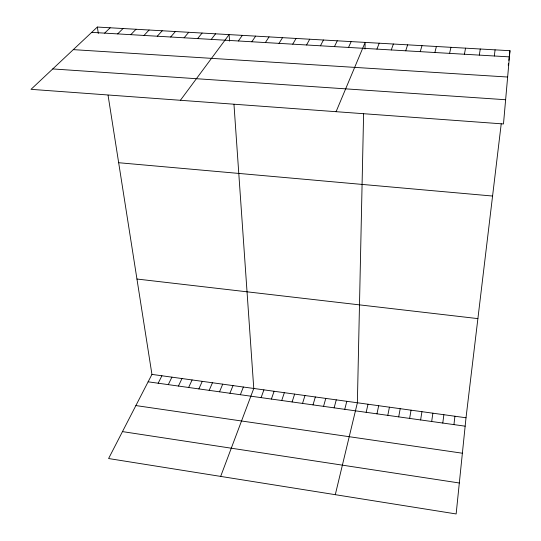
<?xml version="1.0" encoding="UTF-8"?>
<svg xmlns="http://www.w3.org/2000/svg" width="541" height="541" viewBox="0 0 541 541"><rect width="100%" height="100%" fill="white"/><g stroke="black" fill="none" stroke-linecap="round" stroke-linejoin="round"><path stroke-width="0.81" d="M363.606 113.725L357.378 402.768L335.292 494.684M364.999 49.055L365.141 42.401L336.083 111.689M509.974 50.705L503.482 123.957L31.026 89.339L97.339 27.05L509.974 50.705L508.817 60.376M501.223 123.808L466.017 417.767L456.144 513.95L108.599 458.538L151.94 374.399L108.051 95.202M453.94 424.611L454.913 416.239M508.242 65.211L508.432 63.601M494.325 55.993L495.076 49.846M442.781 423.048L443.87 414.71M431.677 421.493L432.874 413.189M479.312 55.114L480.266 49.001M420.627 419.944L421.933 411.681M409.632 418.409L411.045 410.179M398.69 416.874L400.205 408.678M464.401 54.235L465.551 48.156M387.796 415.353L389.425 407.19M376.962 413.838L378.686 405.709M449.591 53.37L450.93 47.317M366.176 412.323L368.008 404.235M344.759 409.327L346.795 401.307M434.869 52.504L436.404 46.485M334.128 407.84L336.265 399.853M323.545 406.359L325.783 398.406M420.249 51.645L421.973 45.66M313.016 404.884L315.349 396.966M302.534 403.417L304.968 395.532M405.716 50.793L407.63 44.835M292.099 401.956L294.629 394.105M281.719 400.509L284.343 392.685M271.386 399.062L274.104 391.271M391.278 49.948L393.375 44.017M261.1 397.621L263.913 389.865M220.667 476.405L253.77 388.465L233.976 104.433M376.935 49.103L379.214 43.206M240.366 394.72L243.369 387.025M229.918 393.26L233.015 385.598M219.524 391.806L222.716 384.171M209.178 390.352L212.457 382.757M198.878 388.911L202.253 381.351M348.519 47.439L351.156 41.596M188.633 387.478L192.096 379.944M178.429 386.051L181.986 378.551M334.439 46.614L337.259 40.805M168.278 384.631L171.923 377.158M158.175 383.217L161.908 375.779M320.455 45.789L323.444 40.007M306.558 44.977L309.716 39.223M292.749 44.166L296.076 38.438M279.021 43.361L282.517 37.667M265.381 42.563L269.039 36.889M251.829 41.765L255.65 36.125M238.358 40.974L242.341 35.361M180.41 100.281L229.107 34.604L229.56 41.089M211.26 39.385L215.561 33.826M197.634 38.587L202.097 33.055M184.102 37.796L188.721 32.291M170.645 37.004L175.426 31.527M157.282 36.22L162.212 30.769M143.994 35.442L149.079 30.019M130.794 34.665L136.021 29.268M117.674 33.894L123.05 28.524M104.636 33.129L110.154 27.787M91.679 32.372L509.426 56.879M73.292 49.637L507.641 77.025M52.741 68.937L505.625 99.733M118.668 162.719L492.574 196.038M136.947 279.028L477.892 318.615M151.94 374.399L466.017 417.767M148.119 381.811L465.152 426.18M135.886 405.567L462.379 453.216M122.469 431.603L459.323 482.991M97.339 27.05L98.334 33.373"/></g></svg>
